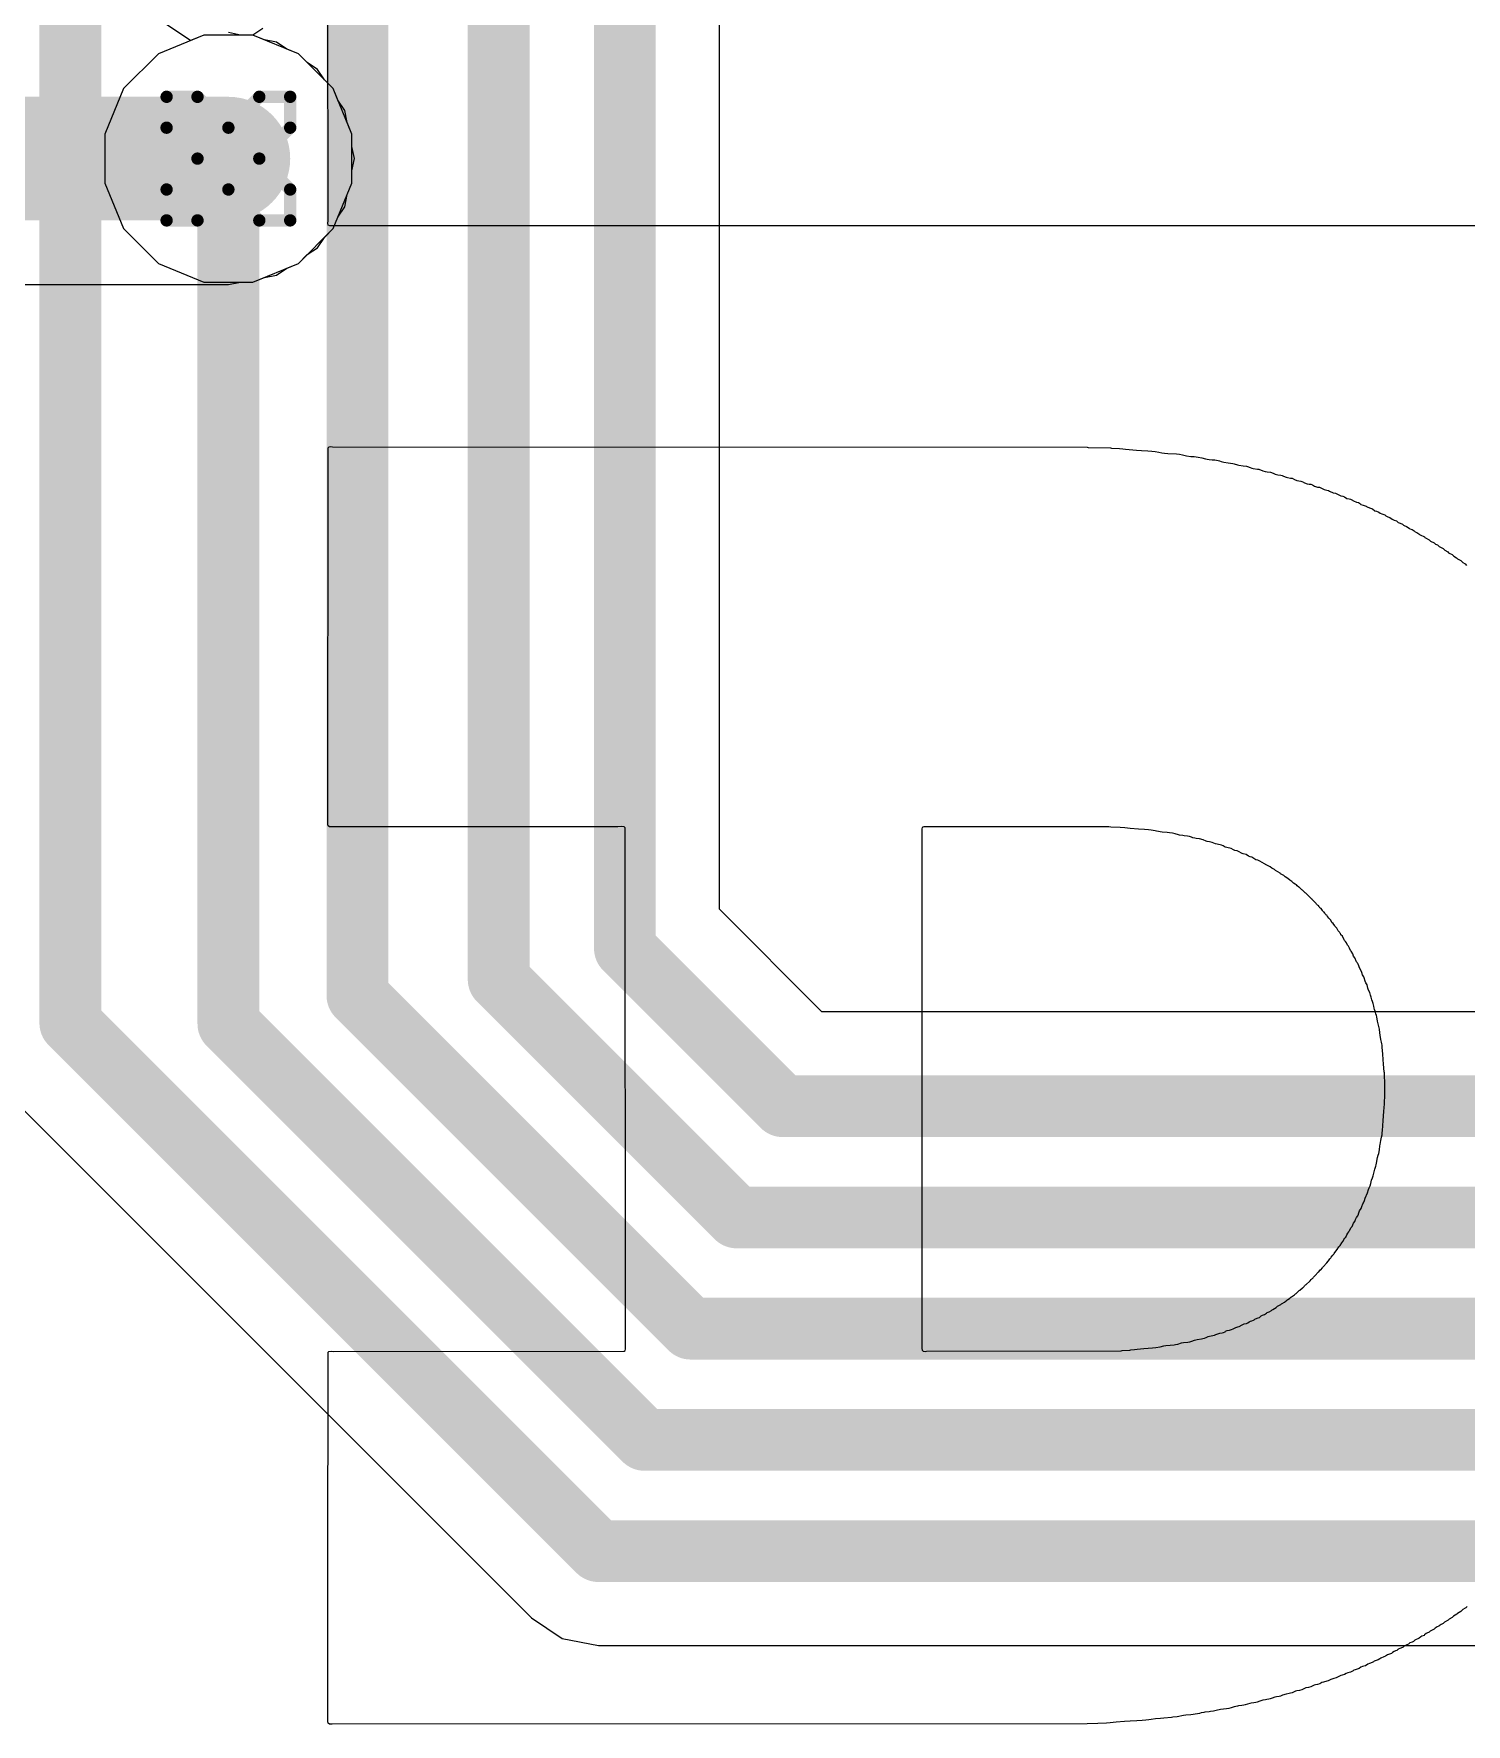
# Model space of a CAD drawing. Header units: inches. Extents: x -13 to 366, y -4 to 120.
# Drawn here: x 15.11 to 20.99, y 24.82 to 31.77 of the extents above; entities that cross this region are included whole.
import ezdxf

# ---------------------------------------------------------------- set-up
doc = ezdxf.new("R2010")
doc.units = ezdxf.units.IN
for name, color, linetype in [('Bottom Layer', 5, 'Continuous'), ('Bottom Overlay', 54, 'Continuous'), ('Drill Drawing', 1, 'Continuous'), ('GND', 16, 'Continuous'), ('POWER', 76, 'Continuous'), ('Top Layer', 1, 'Continuous'), ('Via Holes', 16, 'Continuous')]:
    doc.layers.add(name, color=color, linetype=linetype)

msp = doc.modelspace()

# ---------------------------------------------------------------- hatches: boundary and pattern name
at = {"layer": 'Bottom Layer'}
h = msp.add_hatch(color=5, dxfattribs=at)
edge = h.paths.add_edge_path()
edge.add_arc((15.9072, 31.257), 0.254, 0, 360)
at = {"layer": 'GND'}
h = msp.add_hatch(color=16, dxfattribs=at)
edge = h.paths.add_edge_path()
edge.add_arc((15.9072, 31.257), 0.254, 0, 360)
at = {"layer": 'POWER'}
h = msp.add_hatch(color=76, dxfattribs=at)
edge = h.paths.add_edge_path()
edge.add_arc((15.9072, 31.257), 0.254, 0, 360)
at = {"layer": 'Top Layer'}
h = msp.add_hatch(color=1, dxfattribs=at)
edge = h.paths.add_edge_path()
edge.add_arc((15.9072, 31.257), 0.254, 0, 360)
at = {"layer": 'Via Holes'}
h = msp.add_hatch(color=7, dxfattribs=at)
edge = h.paths.add_edge_path()
edge.add_arc((15.9072, 31.257), 0.127, 0, 360)

# ---------------------------------------------------------------- linework, layer by layer
at = {"layer": 'Bottom Layer'}
for p, q in [((17.9254, 28.1712), (17.9254, 35.0921)), ((15.7515, 31.7424), (15.6459, 31.8129)), ((15.8062, 31.765), (15.7515, 31.7424)), ((16.0083, 31.765), (15.8062, 31.765)), ((16.0491, 31.7923), (16.0083, 31.765)), ((18.3462, 27.7504), (17.9254, 28.1712)), ((24.2269, 27.7504), (18.3462, 27.7504)), ((14.9828, 27.4287), (17.1531, 25.2584)), ((17.1531, 25.2584), (17.2791, 25.1742)), ((17.2791, 25.1742), (17.4278, 25.1447)), ((17.4278, 25.1447), (23.3085, 25.1447))]:
    msp.add_line(p, q, dxfattribs=at)
for points in [[(15.2575, 27.7034, 0.254, 0.254, 0), (15.2575, 36.0046, 0.254, 0.254, 0)], [(17.018, 27.8826, 0.254, 0.254, 0), (17.018, 35.6171, 0.254, 0.254, 0)], [(17.5369, 28.0103, 0.254, 0.254, 0), (17.5369, 35.253, 0.254, 0.254, 0)], [(16.4376, 27.8165, 0.254, 0.254, 0), (16.4376, 32.527, 0.254, 0.254, 0)], [(15.9072, 27.7002, 0.254, 0.254, 0), (15.9072, 31.257, 0.254, 0.254, 0)], [(17.5369, 28.0103, 0.254, 0.254, 0), (18.1853, 27.3619, 0.254, 0.254, 0)], [(17.018, 27.8826, 0.254, 0.254, 0), (17.9959, 26.9047, 0.254, 0.254, 0)], [(16.4376, 27.8165, 0.254, 0.254, 0), (17.8065, 26.4475, 0.254, 0.254, 0)], [(15.2575, 27.7034, 0.254, 0.254, 0), (17.4278, 25.5331, 0.254, 0.254, 0)], [(15.9072, 27.7002, 0.254, 0.254, 0), (17.6171, 25.9903, 0.254, 0.254, 0)], [(18.1853, 27.3619, 0.254, 0.254, 0), (24.2269, 27.3619, 0.254, 0.254, 0)], [(17.9959, 26.9047, 0.254, 0.254, 0), (24.0375, 26.9047, 0.254, 0.254, 0)], [(17.8065, 26.4475, 0.254, 0.254, 0), (23.8481, 26.4475, 0.254, 0.254, 0)], [(17.6171, 25.9903, 0.254, 0.254, 0), (23.6588, 25.9903, 0.254, 0.254, 0)], [(17.4278, 25.5331, 0.254, 0.254, 0), (23.4694, 25.5331, 0.254, 0.254, 0)]]:
    msp.add_lwpolyline(points, format="xyseb", dxfattribs=at)
for points in [[(15.8437, 31.257, 0.127, 0.127, 1), (15.9707, 31.257, 0.127, 0.127, 1)], [(17.4734, 28.0103, 0.127, 0.127, 1), (17.6004, 28.0103, 0.127, 0.127, 1)], [(17.4734, 28.0103, 0.127, 0.127, 1), (17.6004, 28.0103, 0.127, 0.127, 1)], [(16.9545, 27.8826, 0.127, 0.127, 1), (17.0815, 27.8826, 0.127, 0.127, 1)], [(16.9545, 27.8826, 0.127, 0.127, 1), (17.0815, 27.8826, 0.127, 0.127, 1)], [(16.3741, 27.8165, 0.127, 0.127, 1), (16.5011, 27.8165, 0.127, 0.127, 1)], [(16.3741, 27.8165, 0.127, 0.127, 1), (16.5011, 27.8165, 0.127, 0.127, 1)], [(15.194, 27.7034, 0.127, 0.127, 1), (15.321, 27.7034, 0.127, 0.127, 1)], [(15.194, 27.7034, 0.127, 0.127, 1), (15.321, 27.7034, 0.127, 0.127, 1)], [(15.8437, 27.7002, 0.127, 0.127, 1), (15.9707, 27.7002, 0.127, 0.127, 1)], [(15.8437, 27.7002, 0.127, 0.127, 1), (15.9707, 27.7002, 0.127, 0.127, 1)], [(18.1218, 27.3619, 0.127, 0.127, 1), (18.2488, 27.3619, 0.127, 0.127, 1)], [(18.1218, 27.3619, 0.127, 0.127, 1), (18.2488, 27.3619, 0.127, 0.127, 1)], [(17.9324, 26.9047, 0.127, 0.127, 1), (18.0594, 26.9047, 0.127, 0.127, 1)], [(17.9324, 26.9047, 0.127, 0.127, 1), (18.0594, 26.9047, 0.127, 0.127, 1)], [(17.743, 26.4475, 0.127, 0.127, 1), (17.87, 26.4475, 0.127, 0.127, 1)], [(17.743, 26.4475, 0.127, 0.127, 1), (17.87, 26.4475, 0.127, 0.127, 1)], [(17.5536, 25.9903, 0.127, 0.127, 1), (17.6806, 25.9903, 0.127, 0.127, 1)], [(17.5536, 25.9903, 0.127, 0.127, 1), (17.6806, 25.9903, 0.127, 0.127, 1)], [(17.3643, 25.5331, 0.127, 0.127, 1), (17.4913, 25.5331, 0.127, 0.127, 1)], [(17.3643, 25.5331, 0.127, 0.127, 1), (17.4913, 25.5331, 0.127, 0.127, 1)]]:
    msp.add_lwpolyline(points, format="xyseb", close=True, dxfattribs=at)
at = {"layer": 'Bottom Overlay'}
for p, q in [((16.3166, 31.0009), (16.316, 32.4921)), ((16.3153, 30.9919), (16.3166, 31.0009)), ((16.3179, 30.9828), (16.3153, 30.9919)), ((16.3244, 30.9802), (16.3179, 30.9828)), ((21.8377, 30.9808), (16.3244, 30.9802)), ((16.3153, 28.5199), (16.3166, 30.0675)), ((16.3166, 30.0675), (16.3212, 30.072)), ((16.3212, 30.072), (16.3264, 30.0733)), ((16.3264, 30.0733), (16.3355, 30.072)), ((16.3355, 30.072), (19.4371, 30.0707)), ((19.4371, 30.0707), (19.441, 30.0694)), ((19.441, 30.0694), (19.5332, 30.0681)), ((19.5332, 30.0681), (19.5371, 30.0668)), ((19.5371, 30.0668), (19.5702, 30.0649)), ((19.5702, 30.0649), (19.5832, 30.0636)), ((19.5832, 30.0636), (19.5949, 30.0623)), ((19.5949, 30.0623), (19.6092, 30.061)), ((19.6092, 30.061), (19.6248, 30.0597)), ((19.6248, 30.0597), (19.639, 30.0584)), ((19.639, 30.0584), (19.6598, 30.0571)), ((19.6598, 30.0571), (19.6858, 30.0558)), ((19.6858, 30.0558), (19.7027, 30.0545)), ((19.7027, 30.0545), (19.7156, 30.0532)), ((19.7156, 30.0532), (19.7312, 30.0506)), ((19.7312, 30.0506), (19.7442, 30.048)), ((19.7442, 30.048), (19.7546, 30.0467)), ((19.7546, 30.0467), (19.7689, 30.0454)), ((19.7689, 30.0454), (19.8039, 30.0428)), ((19.8039, 30.0428), (19.8156, 30.0415)), ((19.8156, 30.0415), (19.8286, 30.0389)), ((19.8286, 30.0389), (19.839, 30.0363)), ((19.839, 30.0363), (19.8455, 30.035)), ((19.8455, 30.035), (19.863, 30.0331)), ((19.863, 30.0331), (19.876, 30.0318)), ((19.876, 30.0318), (19.8935, 30.0298)), ((19.8935, 30.0298), (19.9078, 30.0272)), ((19.9078, 30.0272), (19.9234, 30.0233)), ((19.9234, 30.0233), (19.9299, 30.022)), ((19.9299, 30.022), (19.9377, 30.0207)), ((19.9377, 30.0207), (19.9506, 30.0194)), ((19.9506, 30.0194), (19.961, 30.0181)), ((19.961, 30.0181), (19.9688, 30.0168)), ((19.9688, 30.0168), (19.9753, 30.0155)), ((19.9753, 30.0155), (19.9805, 30.0142)), ((19.9805, 30.0142), (19.9876, 30.0123)), ((19.9876, 30.0123), (19.998, 30.0097)), ((19.998, 30.0097), (20.0162, 30.0071)), ((20.0162, 30.0071), (20.035, 30.0038)), ((20.035, 30.0038), (20.0402, 30.0025)), ((20.0402, 30.0025), (20.0551, 29.998)), ((20.0551, 29.998), (20.0603, 29.9967)), ((20.0603, 29.9967), (20.0785, 29.9941)), ((20.0785, 29.9941), (20.0909, 29.9922)), ((20.0909, 29.9922), (20.096, 29.9909)), ((20.096, 29.9909), (20.1064, 29.987)), ((20.1064, 29.987), (20.1136, 29.985)), ((20.1136, 29.985), (20.1188, 29.9837)), ((20.1188, 29.9837), (20.1369, 29.9811)), ((20.1369, 29.9811), (20.1421, 29.9798)), ((20.1421, 29.9798), (20.1584, 29.974)), ((20.1584, 29.974), (20.1688, 29.9714)), ((20.1688, 29.9714), (20.1765, 29.9701)), ((20.1765, 29.9701), (20.1908, 29.9675)), ((20.1908, 29.9675), (20.2012, 29.9636)), ((20.2012, 29.9636), (20.2096, 29.9603)), ((20.2096, 29.9603), (20.22, 29.9577)), ((20.22, 29.9577), (20.2324, 29.9558)), ((20.2324, 29.9558), (20.2376, 29.9545)), ((20.2376, 29.9545), (20.2441, 29.9519)), ((20.2441, 29.9519), (20.2551, 29.9474)), ((20.2551, 29.9474), (20.2603, 29.9461)), ((20.2603, 29.9461), (20.2726, 29.9441)), ((20.2726, 29.9441), (20.2791, 29.9428)), ((20.2791, 29.9428), (20.2888, 29.9383)), ((20.2888, 29.9383), (20.2979, 29.9344)), ((20.2979, 29.9344), (20.3064, 29.9324)), ((20.3064, 29.9324), (20.3142, 29.9311)), ((20.3142, 29.9311), (20.3194, 29.9298)), ((20.3194, 29.9298), (20.3258, 29.9272)), ((20.3258, 29.9272), (20.3278, 29.9253)), ((20.3278, 29.9253), (20.3362, 29.922)), ((20.3362, 29.922), (20.3414, 29.9207)), ((20.3414, 29.9207), (20.3492, 29.9194)), ((20.3492, 29.9194), (20.3557, 29.9181)), ((20.3557, 29.9181), (20.3622, 29.9156)), ((20.3622, 29.9156), (20.3706, 29.911)), ((20.3706, 29.911), (20.3836, 29.9071)), ((20.3836, 29.9071), (20.3914, 29.9058)), ((20.3914, 29.9058), (20.4109, 29.8967)), ((20.4109, 29.8967), (20.4213, 29.8941)), ((20.4213, 29.8941), (20.4284, 29.8922)), ((20.4284, 29.8922), (20.433, 29.8902)), ((20.433, 29.8902), (20.4472, 29.8837)), ((20.4472, 29.8837), (20.4576, 29.8811)), ((20.4576, 29.8811), (20.4797, 29.8708)), ((20.4797, 29.8708), (20.4881, 29.8688)), ((20.4881, 29.8688), (20.4946, 29.8662)), ((20.4946, 29.8662), (20.5044, 29.8604)), ((20.5044, 29.8604), (20.5135, 29.8578)), ((20.5135, 29.8578), (20.5187, 29.8565)), ((20.5187, 29.8565), (20.5271, 29.8532)), ((20.5271, 29.8532), (20.529, 29.8513)), ((20.529, 29.8513), (20.5316, 29.85)), ((20.5316, 29.85), (20.5433, 29.8448)), ((20.5433, 29.8448), (20.5518, 29.8428)), ((20.5518, 29.8428), (20.5595, 29.8377)), ((20.5595, 29.8377), (20.5615, 29.8357)), ((20.5615, 29.8357), (20.5706, 29.8331)), ((20.5706, 29.8331), (20.5829, 29.8286)), ((20.5829, 29.8286), (20.5849, 29.8266)), ((20.5849, 29.8266), (20.5875, 29.8253)), ((20.5875, 29.8253), (20.5966, 29.8214)), ((20.5966, 29.8214), (20.6089, 29.8169)), ((20.6089, 29.8169), (20.6186, 29.8097)), ((20.6186, 29.8097), (20.6258, 29.8078)), ((20.6258, 29.8078), (20.6361, 29.8039)), ((20.6361, 29.8039), (20.6407, 29.7994)), ((20.6407, 29.7994), (20.6472, 29.7968)), ((20.6472, 29.7968), (20.6595, 29.7922)), ((20.6595, 29.7922), (20.6641, 29.789)), ((20.6641, 29.789), (20.6719, 29.7838)), ((20.6719, 29.7838), (20.6803, 29.7818)), ((20.6803, 29.7818), (20.6907, 29.7753)), ((20.6907, 29.7753), (20.6926, 29.7734)), ((20.6926, 29.7734), (20.6991, 29.7708)), ((20.6991, 29.7708), (20.7076, 29.7675)), ((20.7076, 29.7675), (20.7121, 29.7643)), ((20.7121, 29.7643), (20.7147, 29.7617)), ((20.7147, 29.7617), (20.7238, 29.7578)), ((20.7238, 29.7578), (20.7322, 29.7546)), ((20.7322, 29.7546), (20.7368, 29.75)), ((20.7368, 29.75), (20.7394, 29.7487)), ((20.7394, 29.7487), (20.7485, 29.7448)), ((20.7485, 29.7448), (20.7601, 29.7383)), ((20.7601, 29.7383), (20.7627, 29.7357)), ((20.7627, 29.7357), (20.7718, 29.7318)), ((20.7718, 29.7318), (20.7809, 29.7266)), ((20.7809, 29.7266), (20.7848, 29.7228)), ((20.7848, 29.7228), (20.7913, 29.7202)), ((20.7913, 29.7202), (20.8004, 29.715)), ((20.8004, 29.715), (20.803, 29.7124)), ((20.803, 29.7124), (20.8056, 29.7111)), ((20.8056, 29.7111), (20.8225, 29.702)), ((20.8225, 29.702), (20.8251, 29.6994)), ((20.8251, 29.6994), (20.8276, 29.6981)), ((20.8276, 29.6981), (20.8419, 29.6903)), ((20.8419, 29.6903), (20.8458, 29.6864)), ((20.8458, 29.6864), (20.8484, 29.6851)), ((20.8484, 29.6851), (20.8627, 29.6773)), ((20.8627, 29.6773), (20.8679, 29.6721)), ((20.8679, 29.6721), (20.8763, 29.6689)), ((20.8763, 29.6689), (20.8809, 29.6656)), ((20.8809, 29.6656), (20.8835, 29.663)), ((20.8835, 29.663), (20.8861, 29.6617)), ((20.8861, 29.6617), (20.9004, 29.6539)), ((20.9004, 29.6539), (20.9068, 29.6474)), ((20.9068, 29.6474), (20.9185, 29.641)), ((20.9185, 29.641), (20.9224, 29.6371)), ((20.9224, 29.6371), (20.925, 29.6358)), ((20.925, 29.6358), (20.9367, 29.6293)), ((20.9367, 29.6293), (20.9432, 29.6228)), ((20.9432, 29.6228), (20.9549, 29.6163)), ((20.9549, 29.6163), (20.9588, 29.6124)), ((20.9588, 29.6124), (20.9614, 29.6111)), ((20.9614, 29.6111), (20.9731, 29.6046)), ((20.9731, 29.6046), (20.9809, 29.5968)), ((20.9809, 29.5968), (20.9899, 29.5916)), ((20.9899, 29.5916), (20.9964, 29.5851)), ((16.3166, 28.5147), (16.3153, 28.5199)), ((16.3225, 28.5101), (16.3166, 28.5147)), ((16.3348, 28.5108), (16.3225, 28.5101)), ((17.5078, 28.5101), (16.3348, 28.5108)), ((17.5247, 28.5114), (17.5078, 28.5101)), ((17.5338, 28.5101), (17.5247, 28.5114)), ((17.5384, 28.5056), (17.5338, 28.5101)), ((17.5396, 26.3633), (17.5384, 28.5056)), ((18.7575, 28.5017), (18.7568, 26.3653)), ((18.7588, 28.5069), (18.7575, 28.5017)), ((18.7607, 28.5088), (18.7588, 28.5069)), ((18.7653, 28.5108), (18.7607, 28.5088)), ((19.432, 28.5101), (18.7653, 28.5108)), ((19.4333, 28.5101), (19.432, 28.5101)), ((19.5254, 28.5101), (19.4333, 28.5101)), ((19.5345, 28.5088), (19.5254, 28.5101)), ((19.5728, 28.5069), (19.5345, 28.5088)), ((19.591, 28.5056), (19.5728, 28.5069)), ((19.6027, 28.5043), (19.591, 28.5056)), ((19.6131, 28.503), (19.6027, 28.5043)), ((19.6481, 28.5004), (19.6131, 28.503)), ((19.6728, 28.4991), (19.6481, 28.5004)), ((19.6884, 28.4978), (19.6728, 28.4991)), ((19.7001, 28.4965), (19.6884, 28.4978)), ((19.7156, 28.4939), (19.7001, 28.4965)), ((19.7221, 28.4926), (19.7156, 28.4939)), ((19.7455, 28.4887), (19.7221, 28.4926)), ((19.7656, 28.4868), (19.7455, 28.4887)), ((19.7747, 28.4855), (19.7656, 28.4868)), ((19.7877, 28.4842), (19.7747, 28.4855)), ((19.7981, 28.4816), (19.7877, 28.4842)), ((19.8124, 28.4777), (19.7981, 28.4816)), ((19.8163, 28.4764), (19.8124, 28.4777)), ((19.8305, 28.4751), (19.8163, 28.4764)), ((19.8357, 28.4738), (19.8305, 28.4751)), ((19.8487, 28.4725), (19.8357, 28.4738)), ((19.8578, 28.4699), (19.8487, 28.4725)), ((19.8649, 28.4679), (19.8578, 28.4699)), ((19.8714, 28.4653), (19.8649, 28.4679)), ((19.8799, 28.4634), (19.8714, 28.4653)), ((19.8851, 28.4621), (19.8799, 28.4634)), ((19.8981, 28.4608), (19.8851, 28.4621)), ((19.913, 28.4562), (19.8981, 28.4608)), ((19.9253, 28.4517), (19.913, 28.4562)), ((19.9305, 28.4504), (19.9253, 28.4517)), ((19.9396, 28.4491), (19.9305, 28.4504)), ((19.95, 28.4465), (19.9396, 28.4491)), ((19.9636, 28.4407), (19.95, 28.4465)), ((19.9837, 28.4361), (19.9636, 28.4407)), ((19.9889, 28.4348), (19.9837, 28.4361)), ((19.9954, 28.4322), (19.9889, 28.4348)), ((20.0045, 28.427), (19.9954, 28.4322)), ((20.0227, 28.4231), (20.0045, 28.427)), ((20.0292, 28.4205), (20.0227, 28.4231)), ((20.0376, 28.416), (20.0292, 28.4205)), ((20.0441, 28.4134), (20.0376, 28.416)), ((20.0526, 28.4114), (20.0441, 28.4134)), ((20.059, 28.4089), (20.0526, 28.4114)), ((20.0733, 28.4011), (20.059, 28.4089)), ((20.0785, 28.3998), (20.0733, 28.4011)), ((20.0896, 28.3965), (20.0785, 28.3998)), ((20.0999, 28.39), (20.0896, 28.3965)), ((20.1064, 28.3874), (20.0999, 28.39)), ((20.1136, 28.3855), (20.1064, 28.3874)), ((20.1214, 28.3803), (20.1136, 28.3855)), ((20.1305, 28.3751), (20.1214, 28.3803)), ((20.1382, 28.3738), (20.1305, 28.3751)), ((20.146, 28.3686), (20.1382, 28.3738)), ((20.1655, 28.3582), (20.146, 28.3686)), ((20.1681, 28.3569), (20.1655, 28.3582)), ((20.1701, 28.355), (20.1681, 28.3569)), ((20.1882, 28.3459), (20.1701, 28.355)), ((20.1954, 28.34), (20.1882, 28.3459)), ((20.198, 28.3387), (20.1954, 28.34)), ((20.2071, 28.3348), (20.198, 28.3387)), ((20.2109, 28.331), (20.2071, 28.3348)), ((20.22, 28.3258), (20.2109, 28.331)), ((20.2298, 28.3199), (20.22, 28.3258)), ((20.2311, 28.3173), (20.2298, 28.3199)), ((20.2447, 28.3102), (20.2311, 28.3173)), ((20.2499, 28.305), (20.2447, 28.3102)), ((20.2616, 28.2985), (20.2499, 28.305)), ((20.2694, 28.2907), (20.2616, 28.2985)), ((20.2785, 28.2855), (20.2694, 28.2907)), ((20.285, 28.279), (20.2785, 28.2855)), ((20.2914, 28.2751), (20.285, 28.279)), ((20.294, 28.2725), (20.2914, 28.2751)), ((20.2966, 28.2712), (20.294, 28.2725)), ((20.2999, 28.268), (20.2966, 28.2712)), ((20.307, 28.2621), (20.2999, 28.268)), ((20.3096, 28.2608), (20.307, 28.2621)), ((20.3187, 28.2518), (20.3096, 28.2608)), ((20.3213, 28.2505), (20.3187, 28.2518)), ((20.333, 28.2388), (20.3213, 28.2505)), ((20.3356, 28.2375), (20.333, 28.2388)), ((20.3603, 28.2128), (20.3356, 28.2375)), ((20.3629, 28.2115), (20.3603, 28.2128)), ((20.3635, 28.2096), (20.3629, 28.2115)), ((20.3778, 28.1953), (20.3635, 28.2096)), ((20.3791, 28.1927), (20.3778, 28.1953)), ((20.3836, 28.1881), (20.3791, 28.1927)), ((20.3862, 28.1868), (20.3836, 28.1881)), ((20.3882, 28.1849), (20.3862, 28.1868)), ((20.3895, 28.1823), (20.3882, 28.1849)), ((20.3921, 28.1797), (20.3895, 28.1823)), ((20.3934, 28.1771), (20.3921, 28.1797)), ((20.3953, 28.1765), (20.3934, 28.1771)), ((20.3979, 28.1739), (20.3953, 28.1765)), ((20.4037, 28.1667), (20.3979, 28.1739)), ((20.405, 28.1641), (20.4037, 28.1667)), ((20.4083, 28.1609), (20.405, 28.1641)), ((20.4109, 28.1596), (20.4083, 28.1609)), ((20.4141, 28.155), (20.4109, 28.1596)), ((20.4154, 28.1524), (20.4141, 28.155)), ((20.4193, 28.1485), (20.4154, 28.1524)), ((20.4206, 28.1459), (20.4193, 28.1485)), ((20.4226, 28.1453), (20.4206, 28.1459)), ((20.4232, 28.1433), (20.4226, 28.1453)), ((20.4258, 28.1407), (20.4232, 28.1433)), ((20.4297, 28.1343), (20.4258, 28.1407)), ((20.4375, 28.1265), (20.4297, 28.1343)), ((20.4427, 28.1174), (20.4375, 28.1265)), ((20.4479, 28.1122), (20.4427, 28.1174)), ((20.4544, 28.1031), (20.4479, 28.1122)), ((20.4557, 28.1005), (20.4544, 28.1031)), ((20.4622, 28.094), (20.4557, 28.1005)), ((20.4687, 28.0823), (20.4622, 28.094)), ((20.4739, 28.0771), (20.4687, 28.0823)), ((20.4752, 28.0745), (20.4739, 28.0771)), ((20.4778, 28.0719), (20.4752, 28.0745)), ((20.4791, 28.0667), (20.4778, 28.0719)), ((20.4855, 28.0603), (20.4791, 28.0667)), ((20.4933, 28.046), (20.4855, 28.0603)), ((20.4946, 28.0434), (20.4933, 28.046)), ((20.4985, 28.0395), (20.4946, 28.0434)), ((20.5024, 28.033), (20.4985, 28.0395)), ((20.5063, 28.0239), (20.5024, 28.033)), ((20.5102, 28.02), (20.5063, 28.0239)), ((20.5154, 28.0109), (20.5102, 28.02)), ((20.5193, 28.0018), (20.5154, 28.0109)), ((20.5219, 27.9992), (20.5193, 28.0018)), ((20.5284, 27.9875), (20.5219, 27.9992)), ((20.5316, 27.9791), (20.5284, 27.9875)), ((20.5375, 27.972), (20.5316, 27.9791)), ((20.544, 27.9551), (20.5375, 27.972)), ((20.5466, 27.9525), (20.544, 27.9551)), ((20.5479, 27.9499), (20.5466, 27.9525)), ((20.5498, 27.9479), (20.5479, 27.9499)), ((20.5531, 27.9395), (20.5498, 27.9479)), ((20.5557, 27.9304), (20.5531, 27.9395)), ((20.5621, 27.9213), (20.5557, 27.9304)), ((20.566, 27.9109), (20.5621, 27.9213)), ((20.5686, 27.9019), (20.566, 27.9109)), ((20.5738, 27.8941), (20.5686, 27.9019)), ((20.5758, 27.8895), (20.5738, 27.8941)), ((20.5797, 27.8752), (20.5758, 27.8895)), ((20.5823, 27.8688), (20.5797, 27.8752)), ((20.5875, 27.861), (20.5823, 27.8688)), ((20.5907, 27.8473), (20.5875, 27.861)), ((20.5933, 27.8382), (20.5907, 27.8473)), ((20.5978, 27.8298), (20.5933, 27.8382)), ((20.6004, 27.8233), (20.5978, 27.8298)), ((20.6017, 27.8181), (20.6004, 27.8233)), ((20.6037, 27.8097), (20.6017, 27.8181)), ((20.6063, 27.7993), (20.6037, 27.8097)), ((20.6095, 27.7921), (20.6063, 27.7993)), ((20.6128, 27.7837), (20.6095, 27.7921)), ((20.6154, 27.7733), (20.6128, 27.7837)), ((20.6167, 27.7642), (20.6154, 27.7733)), ((20.618, 27.759), (20.6167, 27.7642)), ((20.6199, 27.7519), (20.618, 27.759)), ((20.6238, 27.7415), (20.6199, 27.7519)), ((20.6258, 27.7344), (20.6238, 27.7415)), ((20.6271, 27.7292), (20.6258, 27.7344)), ((20.6297, 27.711), (20.6271, 27.7292)), ((20.6323, 27.7006), (20.6297, 27.711)), ((20.6355, 27.6896), (20.6323, 27.7006)), ((20.6368, 27.6844), (20.6355, 27.6896)), ((20.6381, 27.6779), (20.6368, 27.6844)), ((20.64, 27.663), (20.6381, 27.6779)), ((20.6413, 27.6539), (20.64, 27.663)), ((20.6433, 27.6364), (20.6413, 27.6539)), ((20.6446, 27.6299), (20.6433, 27.6364)), ((20.6459, 27.6247), (20.6446, 27.6299)), ((20.6472, 27.6182), (20.6459, 27.6247)), ((20.6485, 27.613), (20.6472, 27.6182)), ((20.6498, 27.6052), (20.6485, 27.613)), ((20.6524, 27.5753), (20.6498, 27.6052)), ((20.6537, 27.5533), (20.6524, 27.5753)), ((20.655, 27.5351), (20.6537, 27.5533)), ((20.6569, 27.5033), (20.655, 27.5351)), ((20.6582, 27.4994), (20.6569, 27.5033)), ((20.6595, 27.4474), (20.6582, 27.4994)), ((20.6608, 27.4435), (20.6595, 27.4474)), ((20.6589, 27.3702), (20.6602, 27.4117)), ((20.6602, 27.4117), (20.6608, 27.4435)), ((20.6537, 27.3027), (20.6563, 27.3403)), ((20.6563, 27.3403), (20.6576, 27.3559)), ((20.6576, 27.3559), (20.6589, 27.3702)), ((20.6459, 27.2339), (20.6485, 27.2443)), ((20.6485, 27.2443), (20.6498, 27.252)), ((20.6498, 27.252), (20.6511, 27.2624)), ((20.6511, 27.2624), (20.6524, 27.2806)), ((20.6524, 27.2806), (20.6537, 27.3027)), ((20.6349, 27.167), (20.6387, 27.1826)), ((20.6387, 27.1826), (20.64, 27.1995)), ((20.64, 27.1995), (20.6413, 27.2047)), ((20.6413, 27.2047), (20.6433, 27.2209)), ((20.6433, 27.2209), (20.6459, 27.2339)), ((20.6141, 27.0813), (20.6186, 27.1027)), ((20.6186, 27.1027), (20.6238, 27.1157)), ((20.6238, 27.1157), (20.6251, 27.1209)), ((20.6251, 27.1209), (20.6264, 27.1274)), ((20.6264, 27.1274), (20.6303, 27.1508)), ((20.6303, 27.1508), (20.6329, 27.1612)), ((20.6329, 27.1612), (20.6349, 27.167)), ((20.5953, 27.0261), (20.5998, 27.0346)), ((20.5998, 27.0346), (20.6024, 27.0437)), ((20.6024, 27.0437), (20.6056, 27.0573)), ((20.6056, 27.0573), (20.6095, 27.0677)), ((20.6095, 27.0677), (20.6128, 27.0761)), ((20.6128, 27.0761), (20.6141, 27.0813)), ((20.5654, 26.9495), (20.5693, 26.9599)), ((20.5693, 26.9599), (20.5725, 26.9645)), ((20.5725, 26.9645), (20.5764, 26.9736)), ((20.5764, 26.9736), (20.579, 26.9839)), ((20.579, 26.9839), (20.5894, 27.006)), ((20.5894, 27.006), (20.5927, 27.0196)), ((20.5927, 27.0196), (20.5953, 27.0261)), ((20.5368, 26.8885), (20.5401, 26.8957)), ((20.5401, 26.8957), (20.5433, 26.9041)), ((20.5433, 26.9041), (20.5485, 26.9119)), ((20.5485, 26.9119), (20.5505, 26.9138)), ((20.5505, 26.9138), (20.5531, 26.9229)), ((20.5531, 26.9229), (20.5563, 26.9314)), ((20.5563, 26.9314), (20.5634, 26.9411)), ((20.5634, 26.9411), (20.5654, 26.9495)), ((20.4959, 26.8204), (20.4998, 26.8242)), ((20.4998, 26.8242), (20.5037, 26.8333)), ((20.5037, 26.8333), (20.5076, 26.8398)), ((20.5076, 26.8398), (20.5128, 26.845)), ((20.5128, 26.845), (20.5154, 26.8515)), ((20.5154, 26.8515), (20.5219, 26.8632)), ((20.5219, 26.8632), (20.5258, 26.8671)), ((20.5258, 26.8671), (20.531, 26.8814)), ((20.531, 26.8814), (20.5368, 26.8885)), ((20.4466, 26.7502), (20.4505, 26.7541)), ((20.4505, 26.7541), (20.4518, 26.7567)), ((20.4518, 26.7567), (20.4583, 26.7658)), ((20.4583, 26.7658), (20.4648, 26.7723)), ((20.4648, 26.7723), (20.4713, 26.784)), ((20.4713, 26.784), (20.4765, 26.7892)), ((20.4765, 26.7892), (20.4829, 26.8009)), ((20.4829, 26.8009), (20.4881, 26.8061)), ((20.4881, 26.8061), (20.4959, 26.8204)), ((20.3888, 26.6808), (20.3921, 26.6853)), ((20.3921, 26.6853), (20.394, 26.6886)), ((20.394, 26.6886), (20.3966, 26.6899)), ((20.3966, 26.6899), (20.4037, 26.697)), ((20.4037, 26.697), (20.405, 26.6996)), ((20.405, 26.6996), (20.4141, 26.7087)), ((20.4141, 26.7087), (20.4154, 26.7113)), ((20.4154, 26.7113), (20.4213, 26.7184)), ((20.4213, 26.7184), (20.4271, 26.7243)), ((20.4271, 26.7243), (20.4284, 26.7269)), ((20.4284, 26.7269), (20.4343, 26.734)), ((20.4343, 26.734), (20.4388, 26.7386)), ((20.4388, 26.7386), (20.4401, 26.7412)), ((20.4401, 26.7412), (20.4466, 26.7502)), ((20.3109, 26.6055), (20.3213, 26.6159)), ((20.3213, 26.6159), (20.3239, 26.6172)), ((20.3239, 26.6172), (20.3284, 26.6204)), ((20.3284, 26.6204), (20.3297, 26.623)), ((20.3297, 26.623), (20.3343, 26.6276)), ((20.3343, 26.6276), (20.3369, 26.6289)), ((20.3369, 26.6289), (20.3512, 26.6431)), ((20.3512, 26.6431), (20.3538, 26.6444)), ((20.3538, 26.6444), (20.357, 26.649)), ((20.357, 26.649), (20.3603, 26.6522)), ((20.3603, 26.6522), (20.3629, 26.6535)), ((20.3629, 26.6535), (20.3661, 26.6568)), ((20.3661, 26.6568), (20.3674, 26.6594)), ((20.3674, 26.6594), (20.3791, 26.671)), ((20.3791, 26.671), (20.3804, 26.6736)), ((20.3804, 26.6736), (20.3862, 26.6795)), ((20.3862, 26.6795), (20.3888, 26.6808)), ((20.2187, 26.5393), (20.233, 26.5471)), ((20.233, 26.5471), (20.2356, 26.5497)), ((20.2356, 26.5497), (20.2382, 26.551)), ((20.2382, 26.551), (20.2473, 26.5561)), ((20.2473, 26.5561), (20.2544, 26.562)), ((20.2544, 26.562), (20.2577, 26.5652)), ((20.2577, 26.5652), (20.2603, 26.5665)), ((20.2603, 26.5665), (20.2694, 26.573)), ((20.2694, 26.573), (20.2733, 26.5769)), ((20.2733, 26.5769), (20.2759, 26.5782)), ((20.2759, 26.5782), (20.2882, 26.5867)), ((20.2882, 26.5867), (20.2927, 26.5912)), ((20.2927, 26.5912), (20.2953, 26.5925)), ((20.2953, 26.5925), (20.3025, 26.5983)), ((20.3025, 26.5983), (20.3083, 26.6042)), ((20.3083, 26.6042), (20.3109, 26.6055)), ((20.0973, 26.4711), (20.1019, 26.4756)), ((20.1019, 26.4756), (20.1084, 26.4782)), ((20.1084, 26.4782), (20.1136, 26.4795)), ((20.1136, 26.4795), (20.1201, 26.4821)), ((20.1201, 26.4821), (20.1227, 26.4834)), ((20.1227, 26.4834), (20.1253, 26.486)), ((20.1253, 26.486), (20.1279, 26.4873)), ((20.1279, 26.4873), (20.1395, 26.4925)), ((20.1395, 26.4925), (20.1447, 26.4938)), ((20.1447, 26.4938), (20.1519, 26.4997)), ((20.1519, 26.4997), (20.1577, 26.5029)), ((20.1577, 26.5029), (20.1662, 26.5062)), ((20.1662, 26.5062), (20.1733, 26.5107)), ((20.1733, 26.5107), (20.1759, 26.5133)), ((20.1759, 26.5133), (20.185, 26.5172)), ((20.185, 26.5172), (20.1941, 26.5224)), ((20.1941, 26.5224), (20.1967, 26.525)), ((20.1967, 26.525), (20.1993, 26.5263)), ((20.1993, 26.5263), (20.2135, 26.5341)), ((20.2135, 26.5341), (20.2187, 26.5393)), ((19.889, 26.4029), (19.9071, 26.4055)), ((19.9071, 26.4055), (19.9123, 26.4068)), ((19.9123, 26.4068), (19.9195, 26.4088)), ((19.9195, 26.4088), (19.926, 26.4114)), ((19.926, 26.4114), (19.9344, 26.4146)), ((19.9344, 26.4146), (19.9396, 26.4159)), ((19.9396, 26.4159), (19.9597, 26.4205)), ((19.9597, 26.4205), (19.9662, 26.4231)), ((19.9662, 26.4231), (19.9734, 26.4263)), ((19.9734, 26.4263), (19.9824, 26.4289)), ((19.9824, 26.4289), (19.9922, 26.4309)), ((19.9922, 26.4309), (19.9974, 26.4322)), ((19.9974, 26.4322), (20.0039, 26.4348)), ((20.0039, 26.4348), (20.0058, 26.4367)), ((20.0058, 26.4367), (20.0123, 26.4393)), ((20.0123, 26.4393), (20.0214, 26.4419)), ((20.0214, 26.4419), (20.0298, 26.4438)), ((20.0298, 26.4438), (20.0363, 26.4464)), ((20.0363, 26.4464), (20.0474, 26.4523)), ((20.0474, 26.4523), (20.0564, 26.4549)), ((20.0564, 26.4549), (20.0616, 26.4562)), ((20.0616, 26.4562), (20.0733, 26.4627)), ((20.0733, 26.4627), (20.0824, 26.4666)), ((20.0824, 26.4666), (20.0909, 26.4685)), ((20.0909, 26.4685), (20.0973, 26.4711)), ((16.3153, 25.4208), (16.3166, 26.3504)), ((16.3166, 26.3504), (16.3199, 26.3536)), ((16.3199, 26.3536), (16.329, 26.3549)), ((16.329, 26.3549), (16.3381, 26.3536)), ((16.3381, 26.3536), (17.5338, 26.3549)), ((17.5338, 26.3549), (17.5384, 26.3582)), ((17.5384, 26.3582), (17.5396, 26.3633)), ((18.7568, 26.3653), (18.7581, 26.3588)), ((18.7581, 26.3588), (18.762, 26.3549)), ((18.762, 26.3549), (18.7711, 26.3536)), ((18.7711, 26.3536), (18.7763, 26.3549)), ((18.7763, 26.3549), (19.5761, 26.3562)), ((19.5761, 26.3562), (19.58, 26.3575)), ((19.58, 26.3575), (19.6124, 26.3588)), ((19.6124, 26.3588), (19.6163, 26.3601)), ((19.6163, 26.3601), (19.6312, 26.362)), ((19.6312, 26.362), (19.6429, 26.3633)), ((19.6429, 26.3633), (19.6559, 26.3646)), ((19.6559, 26.3646), (19.6702, 26.3659)), ((19.6702, 26.3659), (19.6871, 26.3672)), ((19.6871, 26.3672), (19.7053, 26.3685)), ((19.7053, 26.3685), (19.7195, 26.3698)), ((19.7195, 26.3698), (19.7364, 26.3724)), ((19.7364, 26.3724), (19.752, 26.3763)), ((19.752, 26.3763), (19.7598, 26.3776)), ((19.7598, 26.3776), (19.7773, 26.3796)), ((19.7773, 26.3796), (19.7942, 26.3809)), ((19.7942, 26.3809), (19.7994, 26.3822)), ((19.7994, 26.3822), (19.8091, 26.3841)), ((19.8091, 26.3841), (19.824, 26.3887)), ((19.824, 26.3887), (19.8325, 26.3906)), ((19.8325, 26.3906), (19.85, 26.3926)), ((19.85, 26.3926), (19.8591, 26.3939)), ((19.8591, 26.3939), (19.8675, 26.3958)), ((19.8675, 26.3958), (19.8779, 26.3997)), ((19.8779, 26.3997), (19.889, 26.4029)), ((16.3153, 24.8313), (16.3153, 25.4208)), ((20.9809, 25.2929), (20.9744, 25.2864)), ((20.9899, 25.2981), (20.9809, 25.2929)), ((20.9925, 25.2994), (20.9899, 25.2981)), ((20.999, 25.3059), (20.9925, 25.2994)), ((20.8822, 25.2241), (20.8757, 25.2215)), ((20.8841, 25.226), (20.8822, 25.2241)), ((20.8913, 25.2319), (20.8841, 25.226)), ((20.8939, 25.2332), (20.8913, 25.2319)), ((20.9004, 25.2358), (20.8939, 25.2332)), ((20.9055, 25.2409), (20.9004, 25.2358)), ((20.9198, 25.2487), (20.9055, 25.2409)), ((20.925, 25.2539), (20.9198, 25.2487)), ((20.9367, 25.2604), (20.925, 25.2539)), ((20.9419, 25.2656), (20.9367, 25.2604)), ((20.9562, 25.2734), (20.9419, 25.2656)), ((20.9594, 25.2766), (20.9562, 25.2734)), ((20.9718, 25.2851), (20.9594, 25.2766)), ((20.9744, 25.2864), (20.9718, 25.2851)), ((20.7634, 25.1559), (20.7575, 25.1501)), ((20.7718, 25.1592), (20.7634, 25.1559)), ((20.7783, 25.1617), (20.7718, 25.1592)), ((20.7829, 25.1663), (20.7783, 25.1617)), ((20.801, 25.1754), (20.7829, 25.1663)), ((20.8082, 25.1812), (20.801, 25.1754)), ((20.8127, 25.1832), (20.8082, 25.1812)), ((20.8212, 25.1864), (20.8127, 25.1832)), ((20.8231, 25.1884), (20.8212, 25.1864)), ((20.8302, 25.1942), (20.8231, 25.1884)), ((20.8328, 25.1955), (20.8302, 25.1942)), ((20.8419, 25.1994), (20.8328, 25.1955)), ((20.8458, 25.2033), (20.8419, 25.1994)), ((20.8601, 25.2111), (20.8458, 25.2033)), ((20.8627, 25.2124), (20.8601, 25.2111)), ((20.8666, 25.2163), (20.8627, 25.2124)), ((20.8757, 25.2215), (20.8666, 25.2163)), ((20.6329, 25.0864), (20.6167, 25.0806)), ((20.6394, 25.0903), (20.6329, 25.0864)), ((20.6439, 25.0936), (20.6394, 25.0903)), ((20.6563, 25.0981), (20.6439, 25.0936)), ((20.6634, 25.1014), (20.6563, 25.0981)), ((20.6712, 25.1066), (20.6634, 25.1014)), ((20.6874, 25.1124), (20.6712, 25.1066)), ((20.6913, 25.1163), (20.6874, 25.1124)), ((20.6978, 25.1202), (20.6913, 25.1163)), ((20.7043, 25.1228), (20.6978, 25.1202)), ((20.7095, 25.1241), (20.7043, 25.1228)), ((20.7134, 25.128), (20.7095, 25.1241)), ((20.716, 25.1293), (20.7134, 25.128)), ((20.7179, 25.1312), (20.716, 25.1293)), ((20.7264, 25.1345), (20.7179, 25.1312)), ((20.7355, 25.1384), (20.7264, 25.1345)), ((20.7381, 25.141), (20.7355, 25.1384)), ((20.7426, 25.1442), (20.7381, 25.141)), ((20.7511, 25.1475), (20.7426, 25.1442)), ((20.7575, 25.1501), (20.7511, 25.1475)), ((20.4713, 25.0183), (20.4602, 25.0124)), ((20.4797, 25.0215), (20.4713, 25.0183)), ((20.4849, 25.0228), (20.4797, 25.0215)), ((20.494, 25.0254), (20.4849, 25.0228)), ((20.5018, 25.0306), (20.494, 25.0254)), ((20.5083, 25.0332), (20.5018, 25.0306)), ((20.5187, 25.0358), (20.5083, 25.0332)), ((20.5277, 25.0397), (20.5187, 25.0358)), ((20.5303, 25.041), (20.5277, 25.0397)), ((20.5323, 25.043), (20.5303, 25.041)), ((20.5388, 25.0455), (20.5323, 25.043)), ((20.5459, 25.0475), (20.5388, 25.0455)), ((20.5544, 25.0507), (20.5459, 25.0475)), ((20.5621, 25.0559), (20.5544, 25.0507)), ((20.5686, 25.0585), (20.5621, 25.0559)), ((20.5738, 25.0598), (20.5686, 25.0585)), ((20.581, 25.0618), (20.5738, 25.0598)), ((20.5901, 25.0683), (20.581, 25.0618)), ((20.5966, 25.0709), (20.5901, 25.0683)), ((20.6017, 25.0722), (20.5966, 25.0709)), ((20.6108, 25.0761), (20.6017, 25.0722)), ((20.6134, 25.0774), (20.6108, 25.0761)), ((20.6167, 25.0806), (20.6134, 25.0774)), ((20.2544, 24.9456), (20.2402, 24.9404)), ((20.2668, 24.9475), (20.2544, 24.9456)), ((20.272, 24.9488), (20.2668, 24.9475)), ((20.2791, 24.9508), (20.272, 24.9488)), ((20.2934, 24.9573), (20.2791, 24.9508)), ((20.2986, 24.9586), (20.2934, 24.9573)), ((20.3096, 24.9605), (20.2986, 24.9586)), ((20.3187, 24.9631), (20.3096, 24.9605)), ((20.3356, 24.9709), (20.3187, 24.9631)), ((20.346, 24.9722), (20.3356, 24.9709)), ((20.3564, 24.9748), (20.346, 24.9722)), ((20.37, 24.9819), (20.3564, 24.9748)), ((20.3752, 24.9832), (20.37, 24.9819)), ((20.3836, 24.9852), (20.3752, 24.9832)), ((20.3927, 24.9878), (20.3836, 24.9852)), ((20.4012, 24.9923), (20.3927, 24.9878)), ((20.4076, 24.9949), (20.4012, 24.9923)), ((20.4128, 24.9962), (20.4076, 24.9949)), ((20.4278, 24.9995), (20.4128, 24.9962)), ((20.4375, 25.0053), (20.4278, 24.9995)), ((20.4459, 25.0085), (20.4375, 25.0053)), ((20.4511, 25.0098), (20.4459, 25.0085)), ((20.4602, 25.0124), (20.4511, 25.0098)), ((19.9721, 24.8787), (19.9565, 24.8748)), ((19.9792, 24.8807), (19.9721, 24.8787)), ((19.9844, 24.882), (19.9792, 24.8807)), ((20.0097, 24.8852), (19.9844, 24.882)), ((20.0188, 24.8865), (20.0097, 24.8852)), ((20.0292, 24.8891), (20.0188, 24.8865)), ((20.0402, 24.8923), (20.0292, 24.8891)), ((20.0539, 24.8956), (20.0402, 24.8923)), ((20.059, 24.8969), (20.0539, 24.8956)), ((20.072, 24.8982), (20.059, 24.8969)), ((20.0811, 24.8995), (20.072, 24.8982)), ((20.0863, 24.9008), (20.0811, 24.8995)), ((20.1051, 24.9066), (20.0863, 24.9008)), ((20.1103, 24.9079), (20.1051, 24.9066)), ((20.1214, 24.9099), (20.1103, 24.9079)), ((20.1305, 24.9112), (20.1214, 24.9099)), ((20.1356, 24.9125), (20.1305, 24.9112)), ((20.1467, 24.9157), (20.1356, 24.9125)), ((20.1551, 24.919), (20.1467, 24.9157)), ((20.159, 24.9203), (20.1551, 24.919)), ((20.1694, 24.9216), (20.159, 24.9203)), ((20.1746, 24.9229), (20.1694, 24.9216)), ((20.1837, 24.9242), (20.1746, 24.9229)), ((20.1889, 24.9255), (20.1837, 24.9242)), ((20.1973, 24.9287), (20.1889, 24.9255)), ((20.2077, 24.9326), (20.1973, 24.9287)), ((20.2142, 24.9339), (20.2077, 24.9326)), ((20.2265, 24.9358), (20.2142, 24.9339)), ((20.2317, 24.9371), (20.2265, 24.9358)), ((20.2402, 24.9404), (20.2317, 24.9371)), ((16.3166, 24.8261), (16.3153, 24.8313)), ((16.3225, 24.8216), (16.3166, 24.8261)), ((16.3335, 24.8222), (16.3225, 24.8216)), ((19.4365, 24.8235), (16.3335, 24.8222)), ((19.4806, 24.8248), (19.4365, 24.8235)), ((19.5157, 24.8261), (19.4806, 24.8248)), ((19.5313, 24.8274), (19.5157, 24.8261)), ((19.543, 24.8287), (19.5313, 24.8274)), ((19.5559, 24.83), (19.543, 24.8287)), ((19.5897, 24.8326), (19.5559, 24.83)), ((19.6131, 24.8339), (19.5897, 24.8326)), ((19.6403, 24.8352), (19.6131, 24.8339)), ((19.6624, 24.8365), (19.6403, 24.8352)), ((19.678, 24.8378), (19.6624, 24.8365)), ((19.6897, 24.8391), (19.678, 24.8378)), ((19.7001, 24.8404), (19.6897, 24.8391)), ((19.7169, 24.843), (19.7001, 24.8404)), ((19.7377, 24.8456), (19.7169, 24.843)), ((19.752, 24.8469), (19.7377, 24.8456)), ((19.7838, 24.8489), (19.752, 24.8469)), ((19.789, 24.8502), (19.7838, 24.8489)), ((19.8065, 24.8521), (19.789, 24.8502)), ((19.8325, 24.8573), (19.8065, 24.8521)), ((19.8429, 24.8586), (19.8325, 24.8573)), ((19.863, 24.8605), (19.8429, 24.8586)), ((19.8896, 24.8638), (19.863, 24.8605)), ((19.8981, 24.8657), (19.8896, 24.8638)), ((19.9052, 24.8677), (19.8981, 24.8657)), ((19.9162, 24.8696), (19.9052, 24.8677)), ((19.9201, 24.8709), (19.9162, 24.8696)), ((19.9383, 24.8722), (19.9201, 24.8709)), ((19.9435, 24.8735), (19.9383, 24.8722)), ((19.9565, 24.8748), (19.9435, 24.8735))]:
    msp.add_line(p, q, dxfattribs=at)
at = {"layer": 'Drill Drawing'}
for points in [[(15.6532, 31.384, 0.0508, 0.0508, 0), (15.6532, 31.511, 0.0508, 0.0508, 0)], [(15.6532, 31.511, 0.0508, 0.0508, 0), (15.7802, 31.511, 0.0508, 0.0508, 0)], [(15.7802, 31.511, 0.0508, 0.0508, 0), (15.9072, 31.384, 0.0508, 0.0508, 0)], [(15.9072, 31.384, 0.0508, 0.0508, 0), (16.0342, 31.511, 0.0508, 0.0508, 0)], [(16.0342, 31.511, 0.0508, 0.0508, 0), (16.1612, 31.511, 0.0508, 0.0508, 0)], [(16.1612, 31.384, 0.0508, 0.0508, 0), (16.1612, 31.511, 0.0508, 0.0508, 0)], [(15.6532, 31.384, 0.0508, 0.0508, 0), (15.7802, 31.257, 0.0508, 0.0508, 0)], [(16.0342, 31.257, 0.0508, 0.0508, 0), (16.1612, 31.384, 0.0508, 0.0508, 0)], [(15.6532, 31.13, 0.0508, 0.0508, 0), (15.7802, 31.257, 0.0508, 0.0508, 0)], [(16.0342, 31.257, 0.0508, 0.0508, 0), (16.1612, 31.13, 0.0508, 0.0508, 0)], [(15.6532, 31.003, 0.0508, 0.0508, 0), (15.6532, 31.13, 0.0508, 0.0508, 0)], [(15.7802, 31.003, 0.0508, 0.0508, 0), (15.9072, 31.13, 0.0508, 0.0508, 0)], [(15.9072, 31.13, 0.0508, 0.0508, 0), (16.0342, 31.003, 0.0508, 0.0508, 0)], [(16.1612, 31.003, 0.0508, 0.0508, 0), (16.1612, 31.13, 0.0508, 0.0508, 0)], [(15.6532, 31.003, 0.0508, 0.0508, 0), (15.7802, 31.003, 0.0508, 0.0508, 0)], [(16.0342, 31.003, 0.0508, 0.0508, 0), (16.1612, 31.003, 0.0508, 0.0508, 0)]]:
    msp.add_lwpolyline(points, format="xyseb", dxfattribs=at)
for points in [[(15.6405, 31.511, 0.0254, 0.0254, 1), (15.6659, 31.511, 0.0254, 0.0254, 1)], [(15.6405, 31.511, 0.0254, 0.0254, 1), (15.6659, 31.511, 0.0254, 0.0254, 1)], [(15.7675, 31.511, 0.0254, 0.0254, 1), (15.7929, 31.511, 0.0254, 0.0254, 1)], [(15.7675, 31.511, 0.0254, 0.0254, 1), (15.7929, 31.511, 0.0254, 0.0254, 1)], [(16.0215, 31.511, 0.0254, 0.0254, 1), (16.0469, 31.511, 0.0254, 0.0254, 1)], [(16.0215, 31.511, 0.0254, 0.0254, 1), (16.0469, 31.511, 0.0254, 0.0254, 1)], [(16.1485, 31.511, 0.0254, 0.0254, 1), (16.1739, 31.511, 0.0254, 0.0254, 1)], [(16.1485, 31.511, 0.0254, 0.0254, 1), (16.1739, 31.511, 0.0254, 0.0254, 1)], [(15.6405, 31.384, 0.0254, 0.0254, 1), (15.6659, 31.384, 0.0254, 0.0254, 1)], [(15.6405, 31.384, 0.0254, 0.0254, 1), (15.6659, 31.384, 0.0254, 0.0254, 1)], [(15.8945, 31.384, 0.0254, 0.0254, 1), (15.9199, 31.384, 0.0254, 0.0254, 1)], [(15.8945, 31.384, 0.0254, 0.0254, 1), (15.9199, 31.384, 0.0254, 0.0254, 1)], [(16.1485, 31.384, 0.0254, 0.0254, 1), (16.1739, 31.384, 0.0254, 0.0254, 1)], [(16.1485, 31.384, 0.0254, 0.0254, 1), (16.1739, 31.384, 0.0254, 0.0254, 1)], [(15.7675, 31.257, 0.0254, 0.0254, 1), (15.7929, 31.257, 0.0254, 0.0254, 1)], [(15.7675, 31.257, 0.0254, 0.0254, 1), (15.7929, 31.257, 0.0254, 0.0254, 1)], [(16.0215, 31.257, 0.0254, 0.0254, 1), (16.0469, 31.257, 0.0254, 0.0254, 1)], [(16.0215, 31.257, 0.0254, 0.0254, 1), (16.0469, 31.257, 0.0254, 0.0254, 1)], [(15.6405, 31.13, 0.0254, 0.0254, 1), (15.6659, 31.13, 0.0254, 0.0254, 1)], [(15.6405, 31.13, 0.0254, 0.0254, 1), (15.6659, 31.13, 0.0254, 0.0254, 1)], [(15.8945, 31.13, 0.0254, 0.0254, 1), (15.9199, 31.13, 0.0254, 0.0254, 1)], [(15.8945, 31.13, 0.0254, 0.0254, 1), (15.9199, 31.13, 0.0254, 0.0254, 1)], [(16.1485, 31.13, 0.0254, 0.0254, 1), (16.1739, 31.13, 0.0254, 0.0254, 1)], [(16.1485, 31.13, 0.0254, 0.0254, 1), (16.1739, 31.13, 0.0254, 0.0254, 1)], [(15.6405, 31.003, 0.0254, 0.0254, 1), (15.6659, 31.003, 0.0254, 0.0254, 1)], [(15.6405, 31.003, 0.0254, 0.0254, 1), (15.6659, 31.003, 0.0254, 0.0254, 1)], [(15.7675, 31.003, 0.0254, 0.0254, 1), (15.7929, 31.003, 0.0254, 0.0254, 1)], [(15.7675, 31.003, 0.0254, 0.0254, 1), (15.7929, 31.003, 0.0254, 0.0254, 1)], [(16.0215, 31.003, 0.0254, 0.0254, 1), (16.0469, 31.003, 0.0254, 0.0254, 1)], [(16.0215, 31.003, 0.0254, 0.0254, 1), (16.0469, 31.003, 0.0254, 0.0254, 1)], [(16.1485, 31.003, 0.0254, 0.0254, 1), (16.1739, 31.003, 0.0254, 0.0254, 1)], [(16.1485, 31.003, 0.0254, 0.0254, 1), (16.1739, 31.003, 0.0254, 0.0254, 1)]]:
    msp.add_lwpolyline(points, format="xyseb", close=True, dxfattribs=at)
at = {"layer": 'GND'}
for p, q in [((15.8062, 31.765), (15.6195, 31.6877)), ((16.0083, 31.765), (15.8062, 31.765)), ((16.195, 31.6877), (16.0083, 31.765)), ((15.6195, 31.6877), (15.4766, 31.5448)), ((16.3379, 31.5448), (16.195, 31.6877)), ((15.4766, 31.5448), (15.3992, 31.358)), ((16.4152, 31.358), (16.3379, 31.5448)), ((15.3992, 31.358), (15.3992, 31.156)), ((16.4152, 31.156), (16.4152, 31.358)), ((15.3992, 31.156), (15.4766, 30.9692)), ((16.3379, 30.9692), (16.4152, 31.156)), ((15.4766, 30.9692), (15.6195, 30.8263)), ((16.195, 30.8263), (16.3379, 30.9692)), ((15.6195, 30.8263), (15.8062, 30.749)), ((16.0083, 30.749), (16.195, 30.8263)), ((15.8062, 30.749), (16.0083, 30.749))]:
    msp.add_line(p, q, dxfattribs=at)
at = {"layer": 'POWER'}
for p, q in [((15.8062, 31.765), (15.6195, 31.6877)), ((16.0083, 31.765), (15.8062, 31.765)), ((16.195, 31.6877), (16.0083, 31.765)), ((15.6195, 31.6877), (15.4766, 31.5448)), ((16.3379, 31.5448), (16.195, 31.6877)), ((15.4766, 31.5448), (15.3992, 31.358)), ((16.4152, 31.358), (16.3379, 31.5448)), ((15.3992, 31.358), (15.3992, 31.156)), ((16.4152, 31.156), (16.4152, 31.358)), ((15.3992, 31.156), (15.4766, 30.9692)), ((16.3379, 30.9692), (16.4152, 31.156)), ((15.4766, 30.9692), (15.6195, 30.8263)), ((16.195, 30.8263), (16.3379, 30.9692)), ((15.6195, 30.8263), (15.8062, 30.749)), ((16.0083, 30.749), (16.195, 30.8263)), ((15.8062, 30.749), (16.0083, 30.749))]:
    msp.add_line(p, q, dxfattribs=at)
at = {"layer": 'Top Layer'}
for p, q in [((15.9573, 31.765), (15.9072, 31.775)), ((16.0083, 31.765), (15.9573, 31.765)), ((16.0554, 31.7455), (16.0083, 31.765)), ((16.1054, 31.7355), (16.0554, 31.7455)), ((16.1478, 31.7072), (16.1054, 31.7355)), ((16.195, 31.6877), (16.1478, 31.7072)), ((16.2311, 31.6516), (16.195, 31.6877)), ((16.2735, 31.6232), (16.2311, 31.6516)), ((16.3018, 31.5808), (16.2735, 31.6232)), ((16.3379, 31.5448), (16.3018, 31.5808)), ((16.3574, 31.4976), (16.3379, 31.5448)), ((16.3857, 31.4552), (16.3574, 31.4976)), ((16.3957, 31.4052), (16.3857, 31.4552)), ((16.4152, 31.358), (16.3957, 31.4052)), ((16.4152, 31.307), (16.4152, 31.358)), ((16.4252, 31.257), (16.4152, 31.307)), ((16.4152, 31.207), (16.4252, 31.257)), ((16.4152, 31.156), (16.4152, 31.207)), ((16.3957, 31.1088), (16.4152, 31.156)), ((16.3857, 31.0588), (16.3957, 31.1088)), ((16.3379, 30.9692), (16.3574, 31.0164)), ((16.3574, 31.0164), (16.3857, 31.0588)), ((16.2735, 30.8908), (16.3018, 30.9332)), ((16.3018, 30.9332), (16.3379, 30.9692)), ((16.195, 30.8263), (16.2311, 30.8624)), ((16.2311, 30.8624), (16.2735, 30.8908)), ((16.1054, 30.7785), (16.1478, 30.8068)), ((16.1478, 30.8068), (16.195, 30.8263)), ((14.232, 30.739), (15.9072, 30.739)), ((15.9072, 30.739), (15.9573, 30.749)), ((15.9573, 30.749), (16.0083, 30.749)), ((16.0083, 30.749), (16.0554, 30.7685)), ((16.0554, 30.7685), (16.1054, 30.7785))]:
    msp.add_line(p, q, dxfattribs=at)
msp.add_lwpolyline([(13.228, 31.257, 0.508, 0.508, 0), (15.9072, 31.257, 0.508, 0.508, 0)], format="xyseb", dxfattribs=at)
msp.add_lwpolyline([(15.7802, 31.257, 0.254, 0.254, 1), (16.0342, 31.257, 0.254, 0.254, 1)], format="xyseb", close=True, dxfattribs=at)

doc.saveas('drawing.dxf')
